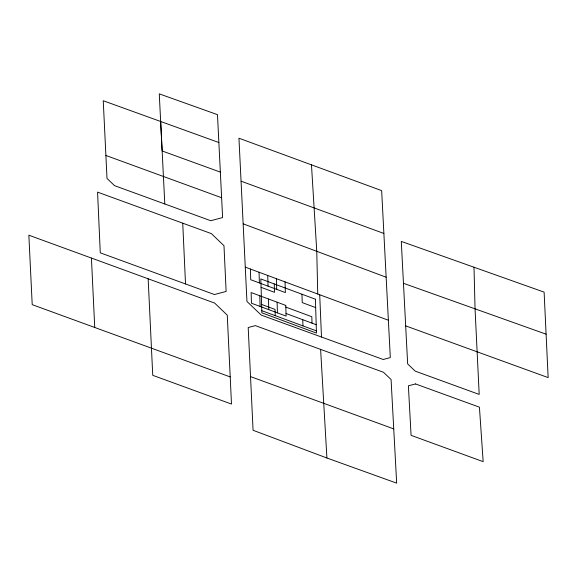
<?xml version="1.0" encoding="UTF-8"?>
<svg xmlns="http://www.w3.org/2000/svg" width="577" height="577" viewBox="0 0 577 577"><rect width="100%" height="100%" fill="white"/><g stroke="black" fill="none" stroke-linecap="round" stroke-linejoin="round"><path stroke-width="0.87" d="M403.474 283.314L546.109 334.184M218.856 142.519L103.247 100.737L107.005 178.416L114.527 185.65L210.728 220.717L222.614 217.565L217.479 114.657L159.266 93.856L164.806 203.984M326.914 458.001L396.666 483.144L391.069 379.5L383.46 372.259L255.33 325.63L248.197 327.534L253.072 430.283L326.914 458.001L320.617 349.388M220.342 172.112L162.144 150.958L160.658 121.495M405.696 325.882L548.15 377.603L544.118 292.128L401.282 241.41L407.658 363.928L415.238 371.148L479.191 394.43L475.051 308.846L473.998 267.238M250.505 376.601L393.716 428.884M230.209 376.925L227.259 315.143L214.644 303.076L28.85 235.2L32.211 304.656L230.209 376.925L231.485 404.073L152.746 375.324L148.152 278.785M105.872 155.458L221.633 197.731M316.384 330.859L261.799 310.678M185.52 283.956L100.268 252.827L97.571 192.127L211.377 233.62L223.977 245.701L226.134 291.45L214.435 294.537L185.52 283.956L182.736 223.184M241.114 181.2L383.878 233.454L390.312 357.589L383.222 359.493L261.215 315.092L246.949 301.439L238.95 138.213L381.657 190.619L383.878 233.454M245.319 267.151L388.379 320.235M261.078 287.332L274.508 292.323L274.248 283.942M315.669 307.599L302.233 302.615L301.973 294.234M285.824 307.087L311.818 316.73L312.013 323.142M261.605 304.432L275.041 309.416L275.236 315.662M286.026 313.491L316.196 324.692M243.227 223.862L386.15 277.212M311.472 164.834L316.759 251.298L317.747 294.032M91.426 258.049L94.736 327.39M319.701 294.76L321.49 337.033M302.766 319.708L302.954 325.955M285.045 281.901L285.377 292.582L250.721 279.722L250.389 269.033M276.383 278.684L276.715 289.365M277.111 302.189L277.443 312.871M267.721 275.467L268.053 286.149M268.449 298.973L268.774 309.661M259.059 272.25L259.383 282.939M259.78 295.756L260.112 306.445M415.505 383.936L408.386 385.818L411.069 435.339L483.158 461.658L479.429 407.182L415.505 383.936M315.41 299.218L260.818 278.951L261.864 312.813L316.456 333.073L315.41 299.218M285.774 305.406L251.118 292.539L251.449 303.228L286.105 316.088L285.774 305.406"/></g></svg>
